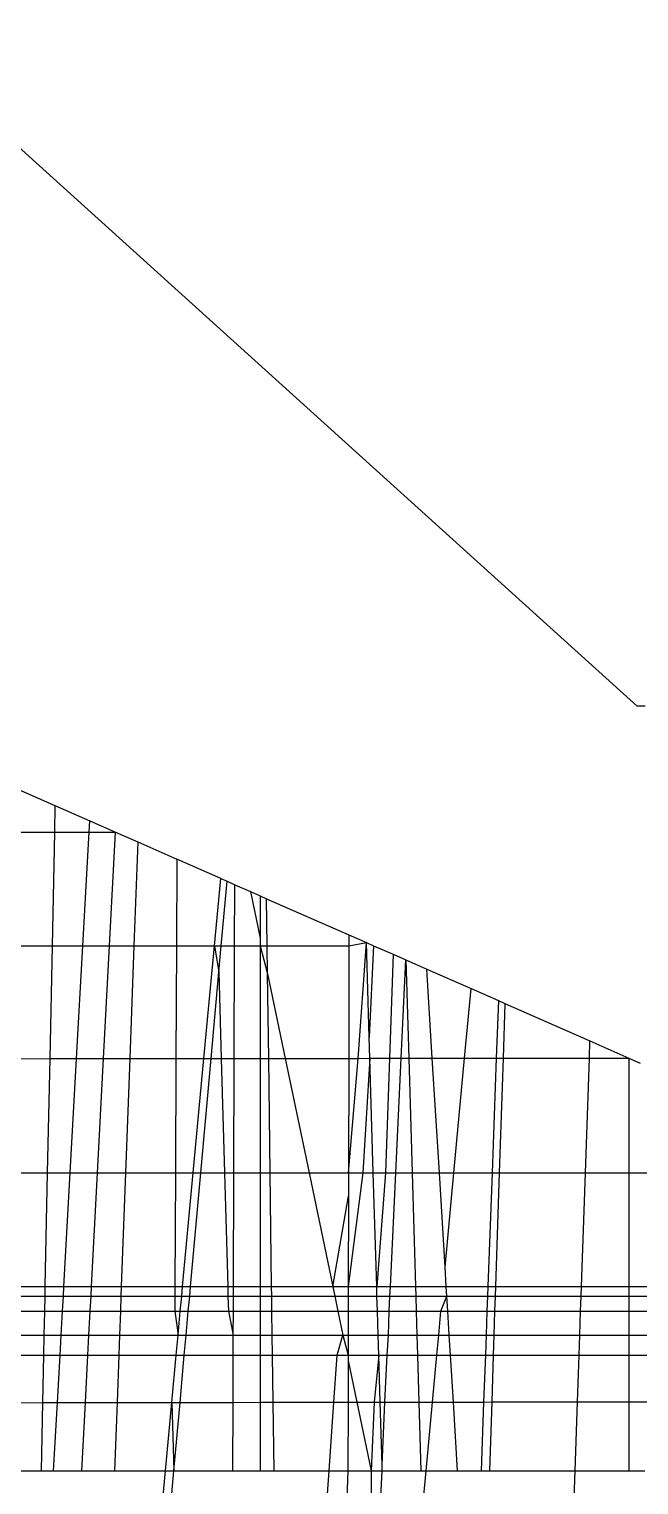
# Model space of a CAD drawing. Extents: x -24961 to 905641, y -154323 to 635957.
# Drawn here: x 396167 to 396170.37, y -143407.97 to -143399.94 of the extents above; entities that cross this region are included whole.
import ezdxf

# ---------------------------------------------------------------- set-up
doc = ezdxf.new("R2010")
doc.units = 0
doc.header["$LTSCALE"] = 1000
doc.header["$MEASUREMENT"] = 0

msp = doc.modelspace()

# ---------------------------------------------------------------- linework, layer by layer
for p, q in [((396170.3585, -143403.6787), (396164.9013, -143398.7479)), ((396170.4027, -143403.6787), (396170.3585, -143403.6787)), ((396166.8976, -143404.1181), (396167.144, -143404.2264)), ((396167.144, -143404.2264), (396167.141, -143404.3731)), ((396167.144, -143404.2264), (396167.3365, -143404.3111)), ((396167.3331, -143404.3731), (396167.3365, -143404.3111)), ((396167.3365, -143404.3111), (396167.4777, -143404.3731)), ((396166.8848, -143404.3731), (396167.141, -143404.3731)), ((396167.141, -143404.3731), (396167.1279, -143404.9995)), ((396167.141, -143404.3731), (396167.3331, -143404.3731)), ((396167.2981, -143404.9995), (396167.3331, -143404.3731)), ((396167.3331, -143404.3731), (396167.4777, -143404.3731)), ((396167.4448, -143404.9995), (396167.4777, -143404.3731)), ((396167.4777, -143404.3731), (396167.6008, -143404.4272)), ((396167.6008, -143404.4272), (396167.5797, -143404.9995)), ((396167.6008, -143404.4272), (396167.8169, -143404.5222)), ((396167.8169, -143404.5222), (396167.8146, -143404.9995)), ((396168.0592, -143404.6287), (396167.8169, -143404.5222)), ((396168.0245, -143404.9995), (396168.0592, -143404.6287)), ((396168.0592, -143404.6287), (396168.0941, -143404.644)), ((396168.0621, -143404.9995), (396168.0941, -143404.644)), ((396168.0941, -143404.644), (396168.1373, -143404.663)), ((396168.1361, -143404.9995), (396168.1373, -143404.663)), ((396168.1373, -143404.663), (396168.2233, -143404.7008)), ((396168.2233, -143404.7008), (396168.2767, -143404.957)), ((396168.2233, -143404.7008), (396168.2767, -143404.7243)), ((396168.2767, -143404.7243), (396168.2767, -143404.957)), ((396168.2767, -143404.7243), (396168.3125, -143404.74)), ((396168.3159, -143404.9995), (396168.3125, -143404.74)), ((396168.3125, -143404.74), (396168.7673, -143404.9399)), ((396166.8534, -143404.9995), (396167.1279, -143404.9995)), ((396167.1279, -143404.9995), (396167.1149, -143405.6225)), ((396167.1279, -143404.9995), (396167.2981, -143404.9995)), ((396167.2634, -143405.6223), (396167.2981, -143404.9995)), ((396167.2981, -143404.9995), (396167.4448, -143404.9995)), ((396167.412, -143405.6222), (396167.4448, -143404.9995)), ((396167.4448, -143404.9995), (396167.5797, -143404.9995)), ((396167.5797, -143404.9995), (396167.5567, -143405.622)), ((396167.5797, -143404.9995), (396167.8146, -143404.9995)), ((396167.8146, -143404.9995), (396167.8116, -143405.6218)), ((396167.8146, -143404.9995), (396168.0245, -143404.9995)), ((396167.9663, -143405.6216), (396168.0245, -143404.9995)), ((396168.0245, -143404.9995), (396168.0621, -143404.9995)), ((396168.0245, -143404.9995), (396168.0489, -143405.1453)), ((396168.0489, -143405.1453), (396168.0621, -143404.9995)), ((396168.0621, -143404.9995), (396168.1361, -143404.9995)), ((396168.134, -143405.6215), (396168.1361, -143404.9995)), ((396168.1361, -143404.9995), (396168.2767, -143404.9995)), ((396168.2767, -143404.957), (396168.2767, -143404.9995)), ((396168.2767, -143404.9995), (396168.3159, -143404.9995)), ((396168.2767, -143404.9995), (396168.3179, -143405.1544)), ((396168.2767, -143404.9995), (396168.2767, -143405.6213)), ((396168.3159, -143404.9995), (396168.7672, -143404.9995)), ((396168.3179, -143405.1544), (396168.3159, -143404.9995)), ((396168.7672, -143404.9995), (396168.766, -143405.6208)), ((396168.7673, -143404.9399), (396168.7672, -143404.9995)), ((396168.7672, -143404.9995), (396168.8638, -143404.9823)), ((396168.7673, -143404.9399), (396168.8638, -143404.9823)), ((396168.8184, -143405.6208), (396168.8638, -143404.9823)), ((396168.8638, -143404.9823), (396168.9029, -143404.9995)), ((396168.8793, -143405.5033), (396168.8638, -143404.9823)), ((396168.9029, -143404.9995), (396168.8793, -143405.5033)), ((396168.9029, -143404.9995), (396169.0108, -143405.0469)), ((396169.0108, -143405.0469), (396168.9906, -143405.6206)), ((396169.0108, -143405.0469), (396169.0808, -143405.0777)), ((396169.0553, -143405.6205), (396169.0808, -143405.0777)), ((396169.0808, -143405.0777), (396169.097, -143405.6205)), ((396169.0808, -143405.0777), (396169.197, -143405.1288)), ((396168.0059, -143405.6216), (396168.0489, -143405.1453)), ((396168.0489, -143405.1453), (396168.0623, -143405.6215)), ((396168.324, -143405.6213), (396168.3179, -143405.1544)), ((396168.3179, -143405.1544), (396168.4152, -143405.6212)), ((396169.2272, -143405.6204), (396169.197, -143405.1288)), ((396169.197, -143405.1288), (396169.4417, -143405.2363)), ((396169.4058, -143405.6202), (396169.4417, -143405.2363)), ((396169.4417, -143405.2363), (396169.5924, -143405.3026)), ((396169.5924, -143405.3026), (396169.5807, -143405.62)), ((396169.5924, -143405.3026), (396169.6278, -143405.3181)), ((396169.6278, -143405.3181), (396169.6178, -143405.62)), ((396169.6278, -143405.3181), (396170.0975, -143405.5246)), ((396168.8828, -143405.6207), (396168.8793, -143405.5033)), ((396170.0942, -143405.6195), (396170.0975, -143405.5246)), ((396170.0975, -143405.5246), (396170.313, -143405.6193)), ((396166.8222, -143405.6228), (396167.1149, -143405.6225)), ((396167.1149, -143405.6225), (396167.1017, -143406.2523)), ((396167.1149, -143405.6225), (396167.2634, -143405.6223)), ((396167.2282, -143406.2523), (396167.2634, -143405.6223)), ((396167.2634, -143405.6223), (396167.412, -143405.6222)), ((396167.3788, -143406.2523), (396167.412, -143405.6222)), ((396167.412, -143405.6222), (396167.5567, -143405.622)), ((396167.5567, -143405.622), (396167.5334, -143406.2523)), ((396167.5567, -143405.622), (396167.8116, -143405.6218)), ((396167.8116, -143405.6218), (396167.8086, -143406.2523)), ((396167.8116, -143405.6218), (396167.9663, -143405.6216)), ((396167.9074, -143406.2523), (396167.9663, -143405.6216)), ((396167.949, -143406.2523), (396168.0059, -143405.6216)), ((396167.9663, -143405.6216), (396168.0059, -143405.6216)), ((396168.0059, -143405.6216), (396168.0623, -143405.6215)), ((396168.0623, -143405.6215), (396168.0799, -143406.2523)), ((396168.0623, -143405.6215), (396168.134, -143405.6215)), ((396168.1318, -143406.2523), (396168.134, -143405.6215)), ((396168.134, -143405.6215), (396168.2767, -143405.6213)), ((396168.2767, -143405.6213), (396168.324, -143405.6213)), ((396168.2767, -143405.6213), (396168.2767, -143406.2523)), ((396168.324, -143405.6213), (396168.4152, -143405.6212)), ((396168.3322, -143406.2523), (396168.324, -143405.6213)), ((396168.4152, -143405.6212), (396168.766, -143405.6208)), ((396168.4152, -143405.6212), (396168.5469, -143406.2523)), ((396168.7648, -143406.2523), (396168.8184, -143405.6208)), ((396168.766, -143405.6208), (396168.7648, -143406.2523)), ((396168.766, -143405.6208), (396168.8184, -143405.6208)), ((396168.8184, -143405.6208), (396168.8828, -143405.6207)), ((396168.8828, -143405.6207), (396168.8442, -143406.2523)), ((396168.8828, -143405.6207), (396168.9906, -143405.6206)), ((396168.9016, -143406.2523), (396168.8828, -143405.6207)), ((396168.9906, -143405.6206), (396168.9683, -143406.2523)), ((396168.9906, -143405.6206), (396169.0553, -143405.6205)), ((396169.0255, -143406.2523), (396169.0553, -143405.6205)), ((396169.0553, -143405.6205), (396169.097, -143405.6205)), ((396169.097, -143405.6205), (396169.2272, -143405.6204)), ((396169.097, -143405.6205), (396169.1158, -143406.2523)), ((396169.2272, -143405.6204), (396169.4058, -143405.6202)), ((396169.2661, -143406.2523), (396169.2272, -143405.6204)), ((396169.3467, -143406.2523), (396169.4058, -143405.6202)), ((396169.4058, -143405.6202), (396169.5807, -143405.62)), ((396169.5807, -143405.62), (396169.5573, -143406.2523)), ((396169.5807, -143405.62), (396169.6178, -143405.62)), ((396169.6178, -143405.62), (396169.5968, -143406.2523)), ((396169.6178, -143405.62), (396170.0942, -143405.6195)), ((396170.0722, -143406.2523), (396170.0942, -143405.6195)), ((396170.0942, -143405.6195), (396170.313, -143405.6193)), ((396170.313, -143405.6193), (396170.313, -143406.2523)), ((396170.313, -143405.6193), (396170.3754, -143405.6467)), ((396166.7906, -143406.2523), (396167.1017, -143406.2523)), ((396167.1017, -143406.2523), (396167.0886, -143406.8787)), ((396167.1017, -143406.2523), (396167.2282, -143406.2523)), ((396167.1933, -143406.8787), (396167.2282, -143406.2523)), ((396167.2282, -143406.2523), (396167.3788, -143406.2523)), ((396167.3459, -143406.8787), (396167.3788, -143406.2523)), ((396167.3788, -143406.2523), (396167.5334, -143406.2523)), ((396167.5334, -143406.2523), (396167.5103, -143406.8787)), ((396167.5334, -143406.2523), (396167.8086, -143406.2523)), ((396167.8086, -143406.2523), (396167.8055, -143406.8787)), ((396167.8086, -143406.2523), (396167.9074, -143406.2523)), ((396167.8488, -143406.8787), (396167.9074, -143406.2523)), ((396167.8925, -143406.8787), (396167.949, -143406.2523)), ((396167.9074, -143406.2523), (396167.949, -143406.2523)), ((396167.949, -143406.2523), (396168.0799, -143406.2523)), ((396168.0799, -143406.2523), (396168.0975, -143406.8787)), ((396168.0799, -143406.2523), (396168.1318, -143406.2523)), ((396168.1296, -143406.8787), (396168.1318, -143406.2523)), ((396168.1318, -143406.2523), (396168.2767, -143406.2523)), ((396168.2767, -143406.2523), (396168.2767, -143406.8787)), ((396168.2767, -143406.2523), (396168.3322, -143406.2523)), ((396168.3403, -143406.8787), (396168.3322, -143406.2523)), ((396168.3322, -143406.2523), (396168.5469, -143406.2523)), ((396168.5469, -143406.2523), (396168.6776, -143406.8787)), ((396168.5469, -143406.2523), (396168.7648, -143406.2523)), ((396168.8442, -143406.2523), (396168.7636, -143406.8787)), ((396168.7648, -143406.2523), (396168.7645, -143406.3803)), ((396168.7648, -143406.2523), (396168.8442, -143406.2523)), ((396168.8442, -143406.2523), (396168.9016, -143406.2523)), ((396168.9203, -143406.8787), (396168.9016, -143406.2523)), ((396168.9016, -143406.2523), (396168.9683, -143406.2523)), ((396168.9683, -143406.2523), (396168.9203, -143406.8787)), ((396168.9683, -143406.2523), (396169.0255, -143406.2523)), ((396168.996, -143406.8787), (396169.0255, -143406.2523)), ((396169.0255, -143406.2523), (396169.1158, -143406.2523)), ((396169.1158, -143406.2523), (396169.1345, -143406.8787)), ((396169.1158, -143406.2523), (396169.2661, -143406.2523)), ((396169.2981, -143406.7721), (396169.2661, -143406.2523)), ((396169.2661, -143406.2523), (396169.3467, -143406.2523)), ((396169.2981, -143406.7721), (396169.3467, -143406.2523)), ((396169.3467, -143406.2523), (396169.5573, -143406.2523)), ((396169.5573, -143406.2523), (396169.5342, -143406.8787)), ((396169.5573, -143406.2523), (396169.5968, -143406.2523)), ((396169.5968, -143406.2523), (396169.5761, -143406.8787)), ((396169.5968, -143406.2523), (396170.0722, -143406.2523)), ((396170.0505, -143406.8787), (396170.0722, -143406.2523)), ((396170.0722, -143406.2523), (396170.313, -143406.2523)), ((396170.313, -143406.2523), (396170.313, -143406.8787)), ((396170.313, -143406.2523), (396170.459, -143406.2523)), ((396168.6776, -143406.8787), (396168.7645, -143406.3803)), ((396168.7645, -143406.3803), (396168.7636, -143406.8787)), ((396169.3046, -143406.8787), (396169.2981, -143406.7721)), ((396166.7227, -143406.8787), (396167.0886, -143406.8787)), ((396167.0886, -143406.8787), (396167.0875, -143406.932)), ((396167.0886, -143406.8787), (396167.1933, -143406.8787)), ((396167.1903, -143406.932), (396167.1933, -143406.8787)), ((396167.1933, -143406.8787), (396167.3459, -143406.8787)), ((396167.3431, -143406.932), (396167.3459, -143406.8787)), ((396167.3459, -143406.8787), (396167.5103, -143406.8787)), ((396167.5103, -143406.8787), (396167.5083, -143406.932)), ((396167.5103, -143406.8787), (396167.8055, -143406.8787)), ((396167.8055, -143406.8787), (396167.8053, -143406.932)), ((396167.8055, -143406.8787), (396167.8488, -143406.8787)), ((396167.8438, -143406.932), (396167.8488, -143406.8787)), ((396167.8488, -143406.8787), (396167.8925, -143406.8787)), ((396167.8877, -143406.932), (396167.8925, -143406.8787)), ((396167.8925, -143406.8787), (396168.0975, -143406.8787)), ((396168.0975, -143406.8787), (396168.099, -143406.932)), ((396168.0975, -143406.8787), (396168.1296, -143406.8787)), ((396168.1294, -143406.932), (396168.1296, -143406.8787)), ((396168.1296, -143406.8787), (396168.2767, -143406.8787)), ((396168.2767, -143406.8787), (396168.2767, -143406.932)), ((396168.2767, -143406.8787), (396168.3403, -143406.8787)), ((396168.341, -143406.932), (396168.3403, -143406.8787)), ((396168.3403, -143406.8787), (396168.6776, -143406.8787)), ((396168.6776, -143406.8787), (396168.6887, -143406.932)), ((396168.6776, -143406.8787), (396168.7636, -143406.8787)), ((396168.7636, -143406.8787), (396168.7634, -143406.932)), ((396168.7636, -143406.8787), (396168.9203, -143406.8787)), ((396168.9219, -143406.932), (396168.9203, -143406.8787)), ((396168.9203, -143406.8787), (396168.996, -143406.8787)), ((396168.9935, -143406.932), (396168.996, -143406.8787)), ((396168.996, -143406.8787), (396169.1345, -143406.8787)), ((396169.1345, -143406.8787), (396169.1361, -143406.932)), ((396169.1345, -143406.8787), (396169.3046, -143406.8787)), ((396169.3079, -143406.932), (396169.3046, -143406.8787)), ((396169.3046, -143406.8787), (396169.5342, -143406.8787)), ((396169.5342, -143406.8787), (396169.5322, -143406.932)), ((396169.5342, -143406.8787), (396169.5761, -143406.8787)), ((396169.5761, -143406.8787), (396169.5743, -143406.932)), ((396169.5761, -143406.8787), (396170.0505, -143406.8787)), ((396170.0486, -143406.932), (396170.0505, -143406.8787)), ((396170.0505, -143406.8787), (396170.313, -143406.8787)), ((396170.313, -143406.8787), (396170.313, -143406.932)), ((396170.313, -143406.8787), (396170.4369, -143406.8787)), ((396166.7338, -143406.932), (396167.0875, -143406.932)), ((396167.0875, -143406.932), (396167.0857, -143407.0164)), ((396167.0875, -143406.932), (396167.1903, -143406.932)), ((396167.1856, -143407.0164), (396167.1903, -143406.932)), ((396167.1903, -143406.932), (396167.3431, -143406.932)), ((396167.3386, -143407.0164), (396167.3431, -143406.932)), ((396167.3431, -143406.932), (396167.5083, -143406.932)), ((396167.5083, -143406.932), (396167.5052, -143407.0164)), ((396167.5083, -143406.932), (396167.8053, -143406.932)), ((396167.8053, -143406.932), (396167.8049, -143407.0164)), ((396167.8053, -143406.932), (396167.8438, -143406.932)), ((396167.8359, -143407.0164), (396167.8438, -143406.932)), ((396167.8438, -143406.932), (396167.8877, -143406.932)), ((396167.88, -143407.0164), (396167.8877, -143406.932)), ((396167.8877, -143406.932), (396168.099, -143406.932)), ((396168.099, -143406.932), (396168.1014, -143407.0164)), ((396168.099, -143406.932), (396168.1294, -143406.932)), ((396168.1291, -143407.0164), (396168.1294, -143406.932)), ((396168.1294, -143406.932), (396168.2767, -143406.932)), ((396168.2767, -143406.932), (396168.2767, -143407.0164)), ((396168.2767, -143406.932), (396168.341, -143406.932)), ((396168.3421, -143407.0164), (396168.341, -143406.932)), ((396168.341, -143406.932), (396168.6887, -143406.932)), ((396168.6887, -143406.932), (396168.7063, -143407.0164)), ((396168.6887, -143406.932), (396168.7634, -143406.932)), ((396168.7634, -143406.932), (396168.7633, -143407.0164)), ((396168.7634, -143406.932), (396168.9219, -143406.932)), ((396168.9244, -143407.0164), (396168.9219, -143406.932)), ((396168.9219, -143406.932), (396168.9935, -143406.932)), ((396168.9896, -143407.0164), (396168.9935, -143406.932)), ((396168.9935, -143406.932), (396169.1361, -143406.932)), ((396169.1361, -143406.932), (396169.1386, -143407.0164)), ((396169.1361, -143406.932), (396169.3079, -143406.932)), ((396169.2752, -143407.0164), (396169.3079, -143406.932)), ((396169.3131, -143407.0164), (396169.3079, -143406.932)), ((396169.3079, -143406.932), (396169.5322, -143406.932)), ((396169.5322, -143406.932), (396169.5291, -143407.0164)), ((396169.5322, -143406.932), (396169.5743, -143406.932)), ((396169.5743, -143406.932), (396169.5715, -143407.0164)), ((396169.5743, -143406.932), (396170.0486, -143406.932)), ((396170.0457, -143407.0164), (396170.0486, -143406.932)), ((396170.0486, -143406.932), (396170.313, -143406.932)), ((396170.313, -143406.932), (396170.313, -143407.0164)), ((396170.313, -143406.932), (396170.4351, -143406.932)), ((396166.7515, -143407.0164), (396167.0857, -143407.0164)), ((396167.0857, -143407.0164), (396167.083, -143407.1474)), ((396167.0857, -143407.0164), (396167.1856, -143407.0164)), ((396167.1783, -143407.1474), (396167.1856, -143407.0164)), ((396167.1856, -143407.0164), (396167.3386, -143407.0164)), ((396167.3317, -143407.1474), (396167.3386, -143407.0164)), ((396167.3386, -143407.0164), (396167.5052, -143407.0164)), ((396167.5052, -143407.0164), (396167.5003, -143407.1474)), ((396167.5052, -143407.0164), (396167.8049, -143407.0164)), ((396167.8049, -143407.0164), (396167.8236, -143407.1474)), ((396167.8049, -143407.0164), (396167.8359, -143407.0164)), ((396167.8236, -143407.1474), (396167.8359, -143407.0164)), ((396167.8359, -143407.0164), (396167.88, -143407.0164)), ((396167.8682, -143407.1474), (396167.88, -143407.0164)), ((396167.88, -143407.0164), (396168.1014, -143407.0164)), ((396168.1014, -143407.0164), (396168.1287, -143407.1474)), ((396168.1014, -143407.0164), (396168.1291, -143407.0164)), ((396168.1287, -143407.1474), (396168.1291, -143407.0164)), ((396168.1291, -143407.0164), (396168.2767, -143407.0164)), ((396168.2767, -143407.0164), (396168.2767, -143407.1474)), ((396168.2767, -143407.0164), (396168.3421, -143407.0164)), ((396168.3439, -143407.1474), (396168.3421, -143407.0164)), ((396168.3421, -143407.0164), (396168.7063, -143407.0164)), ((396168.7063, -143407.0164), (396168.7633, -143407.0164)), ((396168.7063, -143407.0164), (396168.7336, -143407.1474)), ((396168.7633, -143407.0164), (396168.763, -143407.1474)), ((396168.7633, -143407.0164), (396168.9244, -143407.0164)), ((396168.9244, -143407.0164), (396168.9896, -143407.0164)), ((396168.9283, -143407.1474), (396168.9244, -143407.0164)), ((396168.9852, -143407.1474), (396168.9896, -143407.0164)), ((396168.9896, -143407.0164), (396169.1386, -143407.0164)), ((396169.1386, -143407.0164), (396169.1425, -143407.1474)), ((396169.1386, -143407.0164), (396169.2752, -143407.0164)), ((396169.263, -143407.1474), (396169.2752, -143407.0164)), ((396169.2752, -143407.0164), (396169.3131, -143407.0164)), ((396169.3211, -143407.1474), (396169.3131, -143407.0164)), ((396169.3131, -143407.0164), (396169.5291, -143407.0164)), ((396169.5291, -143407.0164), (396169.5243, -143407.1474)), ((396169.5291, -143407.0164), (396169.5715, -143407.0164)), ((396169.5715, -143407.0164), (396169.5672, -143407.1474)), ((396169.5715, -143407.0164), (396170.0457, -143407.0164)), ((396170.0411, -143407.1474), (396170.0457, -143407.0164)), ((396170.0457, -143407.0164), (396170.313, -143407.0164)), ((396170.313, -143407.0164), (396170.313, -143407.1474)), ((396170.313, -143407.0164), (396170.4321, -143407.0164)), ((396166.7788, -143407.1474), (396167.083, -143407.1474)), ((396167.083, -143407.1474), (396167.0807, -143407.2583)), ((396167.083, -143407.1474), (396167.1783, -143407.1474)), ((396167.1721, -143407.2583), (396167.1783, -143407.1474)), ((396167.1783, -143407.1474), (396167.3317, -143407.1474)), ((396167.3259, -143407.2583), (396167.3317, -143407.1474)), ((396167.3317, -143407.1474), (396167.5003, -143407.1474)), ((396167.5003, -143407.1474), (396167.4962, -143407.2583)), ((396167.5003, -143407.1474), (396167.8236, -143407.1474)), ((396167.8133, -143407.2583), (396167.8236, -143407.1474)), ((396167.8236, -143407.1474), (396167.8682, -143407.1474)), ((396167.8582, -143407.2583), (396167.8682, -143407.1474)), ((396167.8682, -143407.1474), (396168.1287, -143407.1474)), ((396168.1283, -143407.2583), (396168.1287, -143407.1474)), ((396168.1287, -143407.1474), (396168.2767, -143407.1474)), ((396168.2767, -143407.1474), (396168.2767, -143407.2583)), ((396168.2767, -143407.1474), (396168.3439, -143407.1474)), ((396168.3453, -143407.2583), (396168.3439, -143407.1474)), ((396168.3439, -143407.1474), (396168.7336, -143407.1474)), ((396168.7022, -143407.2583), (396168.7336, -143407.1474)), ((396168.7336, -143407.1474), (396168.7628, -143407.2583)), ((396168.7336, -143407.1474), (396168.763, -143407.1474)), ((396168.763, -143407.1474), (396168.7628, -143407.2583)), ((396168.763, -143407.1474), (396168.9283, -143407.1474)), ((396168.9316, -143407.2583), (396168.9283, -143407.1474)), ((396168.9283, -143407.1474), (396168.9852, -143407.1474)), ((396168.9782, -143407.2583), (396168.9852, -143407.1474)), ((396168.9852, -143407.1474), (396169.1425, -143407.1474)), ((396169.1425, -143407.1474), (396169.1458, -143407.2583)), ((396169.1425, -143407.1474), (396169.263, -143407.1474)), ((396169.2526, -143407.2583), (396169.263, -143407.1474)), ((396169.263, -143407.1474), (396169.3211, -143407.1474)), ((396169.328, -143407.2583), (396169.3211, -143407.1474)), ((396169.3211, -143407.1474), (396169.5243, -143407.1474)), ((396169.5243, -143407.1474), (396169.5202, -143407.2583)), ((396169.5243, -143407.1474), (396169.5672, -143407.1474)), ((396169.5672, -143407.1474), (396169.5635, -143407.2583)), ((396169.5672, -143407.1474), (396170.0411, -143407.1474)), ((396170.0373, -143407.2583), (396170.0411, -143407.1474)), ((396170.0411, -143407.1474), (396170.313, -143407.1474)), ((396170.313, -143407.1474), (396170.313, -143407.2583)), ((396170.313, -143407.1474), (396170.4275, -143407.1474)), ((396166.8019, -143407.2583), (396167.0807, -143407.2583)), ((396167.0807, -143407.2583), (396167.0752, -143407.5201)), ((396167.0807, -143407.2583), (396167.1721, -143407.2583)), ((396167.1575, -143407.5199), (396167.1721, -143407.2583)), ((396167.1721, -143407.2583), (396167.3259, -143407.2583)), ((396167.3122, -143407.5197), (396167.3259, -143407.2583)), ((396167.3259, -143407.2583), (396167.4962, -143407.2583)), ((396167.4962, -143407.2583), (396167.4866, -143407.5195)), ((396167.4962, -143407.2583), (396167.8133, -143407.2583)), ((396167.7889, -143407.5191), (396167.8133, -143407.2583)), ((396167.8133, -143407.2583), (396167.8582, -143407.2583)), ((396167.8347, -143407.519), (396167.8582, -143407.2583)), ((396167.8582, -143407.2583), (396168.1283, -143407.2583)), ((396168.1274, -143407.5186), (396168.1283, -143407.2583)), ((396168.1283, -143407.2583), (396168.2767, -143407.2583)), ((396168.2767, -143407.2583), (396168.2767, -143407.5184)), ((396168.2767, -143407.2583), (396168.3453, -143407.2583)), ((396168.3487, -143407.5183), (396168.3453, -143407.2583)), ((396168.3453, -143407.2583), (396168.7022, -143407.2583)), ((396168.6838, -143407.5178), (396168.7022, -143407.2583)), ((396168.7022, -143407.2583), (396168.7628, -143407.2583)), ((396168.7628, -143407.2871), (396168.7623, -143407.5177)), ((396168.7628, -143407.2583), (396168.7628, -143407.2871)), ((396168.7628, -143407.2583), (396168.9316, -143407.2583)), ((396168.7628, -143407.2871), (396168.8109, -143407.5177)), ((396168.9316, -143407.2583), (396168.9059, -143407.5175)), ((396168.9393, -143407.5175), (396168.9316, -143407.2583)), ((396168.9316, -143407.2583), (396168.9782, -143407.2583)), ((396168.966, -143407.5175), (396168.9782, -143407.2583)), ((396168.9782, -143407.2583), (396169.1458, -143407.2583)), ((396169.1458, -143407.2583), (396169.1535, -143407.5172)), ((396169.1458, -143407.2583), (396169.2526, -143407.2583)), ((396169.2284, -143407.5171), (396169.2526, -143407.2583)), ((396169.2526, -143407.2583), (396169.328, -143407.2583)), ((396169.3439, -143407.5169), (396169.328, -143407.2583)), ((396169.328, -143407.2583), (396169.5202, -143407.2583)), ((396169.5202, -143407.2583), (396169.5106, -143407.5167)), ((396169.5202, -143407.2583), (396169.5635, -143407.2583)), ((396169.5635, -143407.2583), (396169.555, -143407.5166)), ((396169.5635, -143407.2583), (396170.0373, -143407.2583)), ((396170.0283, -143407.516), (396170.0373, -143407.2583)), ((396170.0373, -143407.2583), (396170.313, -143407.2583)), ((396170.313, -143407.2583), (396170.313, -143407.5156)), ((396170.313, -143407.2583), (396170.4236, -143407.2583)), ((396166.8566, -143407.5204), (396167.0752, -143407.5201)), ((396167.0752, -143407.5201), (396167.0673, -143407.8965)), ((396167.0752, -143407.5201), (396167.1575, -143407.5199)), ((396167.1365, -143407.8965), (396167.1575, -143407.5199)), ((396167.1575, -143407.5199), (396167.3122, -143407.5197)), ((396167.2923, -143407.8965), (396167.3122, -143407.5197)), ((396167.3122, -143407.5197), (396167.4866, -143407.5195)), ((396167.4866, -143407.5195), (396167.4727, -143407.8965)), ((396167.4866, -143407.5195), (396167.7889, -143407.5191)), ((396167.7536, -143407.8965), (396167.7889, -143407.5191)), ((396167.7889, -143407.5191), (396167.8347, -143407.519)), ((396167.7889, -143407.5191), (396167.8006, -143407.8965)), ((396167.8006, -143407.8965), (396167.8347, -143407.519)), ((396167.8347, -143407.519), (396168.1274, -143407.5186)), ((396168.1261, -143407.8965), (396168.1274, -143407.5186)), ((396168.1274, -143407.5186), (396168.2767, -143407.5184)), ((396168.2767, -143407.5184), (396168.3487, -143407.5183)), ((396168.2767, -143407.5184), (396168.2767, -143407.8965)), ((396168.3487, -143407.5183), (396168.6838, -143407.5178)), ((396168.3536, -143407.8965), (396168.3487, -143407.5183)), ((396168.6577, -143407.8965), (396168.6838, -143407.5178)), ((396168.6838, -143407.5178), (396168.7623, -143407.5177)), ((396168.7623, -143407.5177), (396168.7616, -143407.8965)), ((396168.7623, -143407.5177), (396168.8109, -143407.5177)), ((396168.8109, -143407.5177), (396168.9059, -143407.5175)), ((396168.8109, -143407.5177), (396168.8899, -143407.8965)), ((396168.9059, -143407.5175), (396168.8899, -143407.8965)), ((396168.9059, -143407.5175), (396168.9393, -143407.5175)), ((396168.9497, -143407.8644), (396168.9393, -143407.5175)), ((396168.9393, -143407.5175), (396168.966, -143407.5175)), ((396168.9497, -143407.8644), (396168.966, -143407.5175)), ((396168.966, -143407.5175), (396169.1535, -143407.5172)), ((396169.1535, -143407.5172), (396169.2284, -143407.5171)), ((396169.1535, -143407.5172), (396169.1648, -143407.8965)), ((396169.1929, -143407.8965), (396169.2284, -143407.5171)), ((396169.2284, -143407.5171), (396169.3439, -143407.5169)), ((396169.3439, -143407.5169), (396169.5106, -143407.5167)), ((396169.3672, -143407.8965), (396169.3439, -143407.5169)), ((396169.5106, -143407.5167), (396169.4966, -143407.8965)), ((396169.5106, -143407.5167), (396169.555, -143407.5166)), ((396169.555, -143407.5166), (396169.5424, -143407.8965)), ((396169.555, -143407.5166), (396170.0283, -143407.516)), ((396170.0151, -143407.8965), (396170.0283, -143407.516)), ((396170.0283, -143407.516), (396170.313, -143407.5156)), ((396170.313, -143407.5156), (396170.4145, -143407.5155)), ((396170.313, -143407.5156), (396170.313, -143407.8965)), ((396168.9506, -143407.8965), (396168.9497, -143407.8644)), ((396166.935, -143407.8965), (396167.0673, -143407.8965)), ((396167.0673, -143407.8965), (396167.1365, -143407.8965)), ((396167.1365, -143407.8965), (396167.2923, -143407.8965)), ((396167.2923, -143407.8965), (396167.4727, -143407.8965)), ((396167.4727, -143407.8965), (396167.7536, -143407.8965)), ((396167.6801, -143408.6819), (396167.7536, -143407.8965)), ((396167.7297, -143408.6819), (396167.8006, -143407.8965)), ((396167.7536, -143407.8965), (396167.8006, -143407.8965)), ((396167.8006, -143407.8965), (396168.1261, -143407.8965)), ((396168.1261, -143407.8965), (396168.2767, -143407.8965)), ((396168.2767, -143407.8965), (396168.3536, -143407.8965)), ((396168.3536, -143407.8965), (396168.6577, -143407.8965)), ((396168.6012, -143408.6819), (396168.6577, -143407.8965)), ((396168.6577, -143407.8965), (396168.7616, -143407.8965)), ((396168.7616, -143407.8965), (396168.7303, -143408.6819)), ((396168.7616, -143407.8965), (396168.8899, -143407.8965)), ((396168.8899, -143407.8965), (396168.8829, -143408.6819)), ((396168.8899, -143407.8965), (396168.9506, -143407.8965)), ((396168.9112, -143408.6819), (396168.9506, -143407.8965)), ((396168.9506, -143407.8965), (396169.1648, -143407.8965)), ((396169.1195, -143408.6819), (396169.1929, -143407.8965)), ((396169.1648, -143407.8965), (396169.1929, -143407.8965)), ((396169.1929, -143407.8965), (396169.3672, -143407.8965)), ((396169.3672, -143407.8965), (396169.4966, -143407.8965)), ((396169.4966, -143407.8965), (396169.5424, -143407.8965)), ((396169.5424, -143407.8965), (396170.0151, -143407.8965)), ((396169.9878, -143408.6819), (396170.0151, -143407.8965)), ((396170.0151, -143407.8965), (396170.313, -143407.8965)), ((396170.313, -143407.8965), (396170.4011, -143407.8965))]:
    msp.add_line(p, q)

doc.saveas('drawing.dxf')
